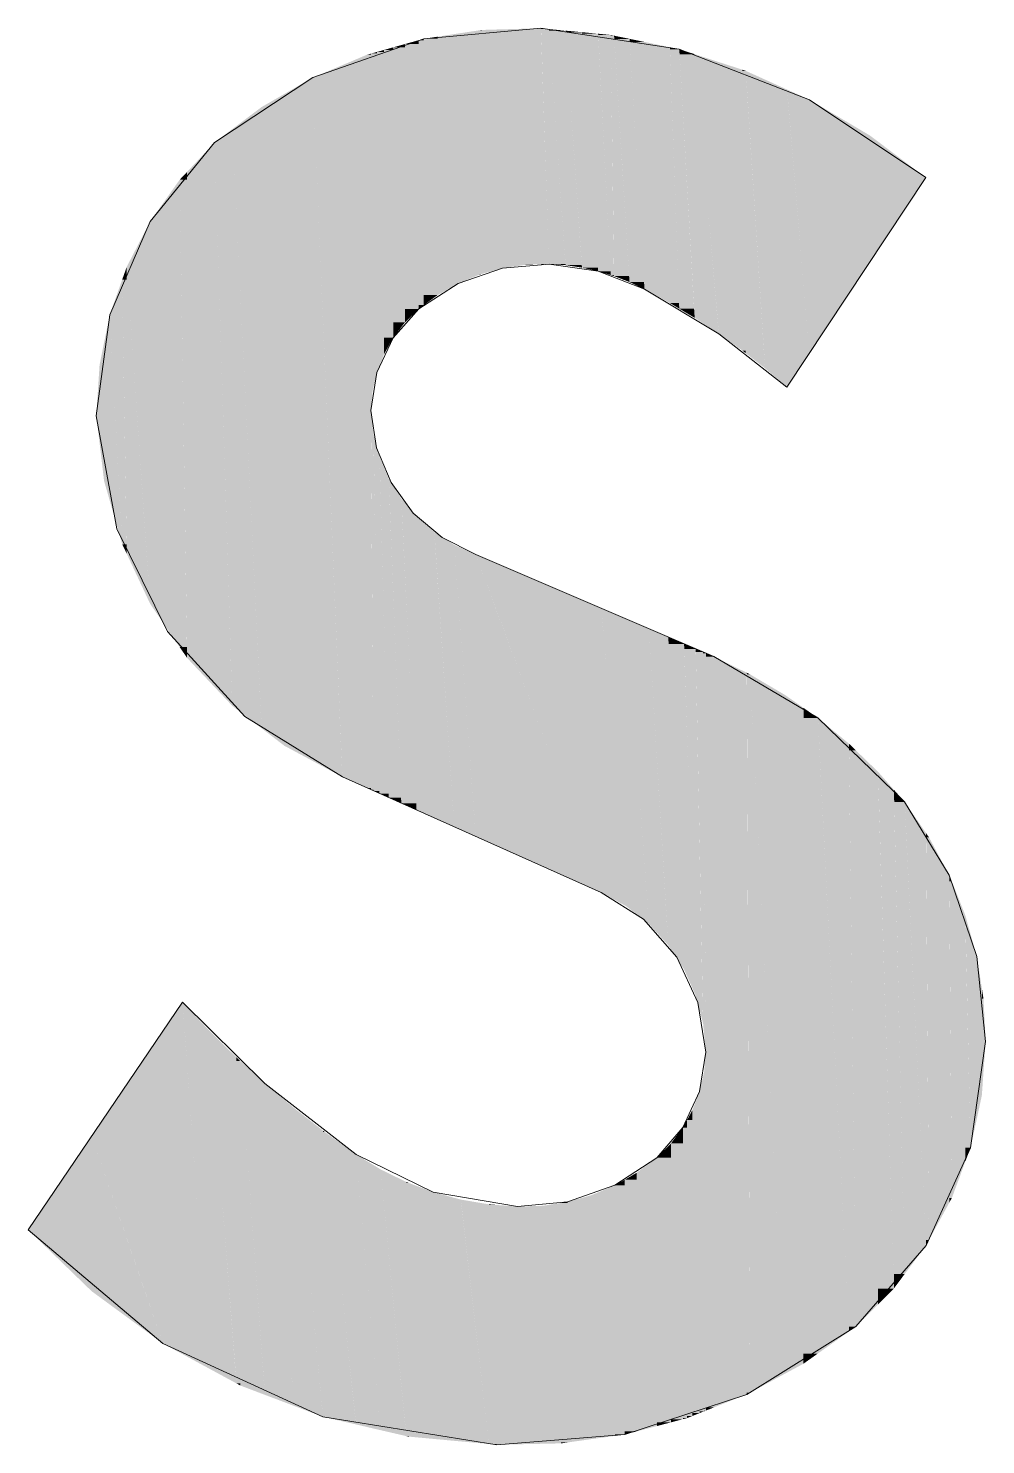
# Model space of a CAD drawing. Extents: x -1 to 1342, y -35 to 723.
# Drawn here: x 1228.75 to 1229.686, y 280.387 to 281.771 of the extents above; entities that cross this region are included whole.
import ezdxf

# ---------------------------------------------------------------- set-up
doc = ezdxf.new("R2010")
doc.units = 0
doc.layers.get('0').update_dxf_attribs({"lineweight": 18})
doc.layers.add('P11_Plankopf_Ausführung_AF_4_800 Plankopf', color=7, linetype='Continuous', lineweight=25)

# ---------------------------------------------------------------- blocks, each defined once
blk = doc.blocks.new('Referenz-A0SKLQSHLL', base_point=(1054.4775, 131.3883))
at = {"layer": 'P11_Plankopf_Ausführung_AF_4_800 Plankopf', "color": 0, "linetype": 'Continuous', "lineweight": 13, "ltscale": 16.9}
for p, q in [((1229.1369, 281.7609), (1229.0283, 281.7229)), ((1229.2514, 281.7711), (1229.1369, 281.7609)), ((1229.3866, 281.7507), (1229.2514, 281.7711)), ((1229.514, 281.7013), (1229.3866, 281.7507)), ((1229.0283, 281.7229), (1228.9324, 281.6595)), ((1229.6275, 281.6253), (1229.514, 281.7013)), ((1228.9324, 281.6595), (1228.8695, 281.5825)), ((1229.4919, 281.4205), (1229.6275, 281.6253)), ((1228.8695, 281.5825), (1228.83, 281.4912)), ((1229.2593, 281.5408), (1229.2137, 281.5367)), ((1229.3073, 281.5338), (1229.2593, 281.5408)), ((1229.2137, 281.5367), (1229.1704, 281.5218)), ((1229.3526, 281.5162), (1229.3073, 281.5338)), ((1229.1704, 281.5218), (1229.1319, 281.497)), ((1229.4253, 281.4727), (1229.3526, 281.5162)), ((1229.1319, 281.497), (1229.107, 281.4688)), ((1228.83, 281.4912), (1228.8168, 281.3926)), ((1229.107, 281.4688), (1229.0911, 281.4348)), ((1229.4919, 281.4205), (1229.4253, 281.4727)), ((1229.0911, 281.4348), (1229.0852, 281.3977)), ((1228.8168, 281.3926), (1228.8368, 281.2822)), ((1229.0852, 281.3977), (1229.0908, 281.3613)), ((1229.0908, 281.3613), (1229.1049, 281.3272)), ((1229.1049, 281.3272), (1229.1266, 281.2974)), ((1229.1266, 281.2974), (1229.1548, 281.2736)), ((1228.8368, 281.2822), (1228.8864, 281.1817)), ((1229.1548, 281.2736), (1229.1877, 281.257)), ((1229.4204, 281.1572), (1229.1877, 281.257)), ((1228.8864, 281.1817), (1228.9619, 281.0987)), ((1229.5221, 281.0973), (1229.4204, 281.1572)), ((1228.9619, 281.0987), (1229.0573, 281.0397)), ((1229.6069, 281.0153), (1229.5221, 281.0973)), ((1229.0573, 281.0397), (1229.3104, 280.9269)), ((1229.6505, 280.9438), (1229.6069, 281.0153)), ((1229.6774, 280.8644), (1229.6505, 280.9438)), ((1229.3517, 280.9006), (1229.3104, 280.9269)), ((1229.3841, 280.8637), (1229.3517, 280.9006)), ((1229.4049, 280.8193), (1229.3841, 280.8637)), ((1229.6861, 280.7811), (1229.6774, 280.8644)), ((1228.9012, 280.8196), (1228.7503, 280.5972)), ((1228.9012, 280.8196), (1228.9816, 280.7403)), ((1229.4126, 280.7709), (1229.4049, 280.8193)), ((1229.6713, 280.6774), (1229.6861, 280.7811)), ((1229.4065, 280.7325), (1229.4126, 280.7709)), ((1228.9816, 280.7403), (1229.0707, 280.6709)), ((1229.3901, 280.6972), (1229.4065, 280.7325)), ((1229.3647, 280.6677), (1229.3901, 280.6972)), ((1229.0707, 280.6709), (1229.146, 280.6341)), ((1229.3237, 280.6407), (1229.3647, 280.6677)), ((1229.6278, 280.582), (1229.6713, 280.6774)), ((1229.2775, 280.6245), (1229.3237, 280.6407)), ((1229.146, 280.6341), (1229.2286, 280.62)), ((1229.2286, 280.62), (1229.2775, 280.6245)), ((1228.7503, 280.5972), (1228.8819, 280.4862)), ((1229.5593, 280.5027), (1229.6278, 280.582)), ((1229.4526, 280.4365), (1229.5593, 280.5027)), ((1228.8819, 280.4862), (1229.0383, 280.4145)), ((1229.3334, 280.3973), (1229.4526, 280.4365)), ((1229.0383, 280.4145), (1229.2082, 280.3873)), ((1229.2082, 280.3873), (1229.3334, 280.3973))]:
    blk.add_line(p, q, dxfattribs=at)
at = {"layer": 'P11_Plankopf_Ausführung_AF_4_800 Plankopf', "color": 0, "linetype": 'Continuous', "lineweight": 0, "ltscale": 0.0169}
for points in [[(1229.1319, 281.7557), (1229.1185, 281.7557), (1229.1319, 281.7595)], [(1229.1369, 281.7595), (1229.1319, 281.7595), (1229.1369, 281.7609)], [(1229.1369, 281.5007), (1229.1319, 281.5007), (1229.1319, 281.7595)], [(1229.1369, 281.5007), (1229.1369, 281.7595), (1229.1319, 281.7595)], [(1229.1504, 281.7609), (1229.1369, 281.7609), (1229.1504, 281.7629)], [(1229.1504, 281.5105), (1229.1369, 281.5105), (1229.1369, 281.7609)], [(1229.1504, 281.5105), (1229.1504, 281.7609), (1229.1369, 281.7609)], [(1229.1704, 281.7629), (1229.1504, 281.7629), (1229.1704, 281.766)], [(1229.1704, 281.5218), (1229.1504, 281.5218), (1229.1504, 281.7629)], [(1229.1704, 281.5218), (1229.1704, 281.7629), (1229.1504, 281.7629)], [(1229.1916, 281.766), (1229.1704, 281.766), (1229.1916, 281.7692)], [(1229.1916, 281.5305), (1229.1704, 281.5305), (1229.1704, 281.766)], [(1229.1916, 281.5305), (1229.1916, 281.766), (1229.1704, 281.766)], [(1229.1939, 281.7692), (1229.1916, 281.7692), (1229.1939, 281.7695)], [(1229.1939, 281.5312), (1229.1916, 281.5312), (1229.1916, 281.7692)], [(1229.1939, 281.5312), (1229.1939, 281.7692), (1229.1916, 281.7692)], [(1229.2137, 281.7695), (1229.1939, 281.7695), (1229.2137, 281.7701)], [(1229.2137, 281.5367), (1229.1939, 281.5367), (1229.1939, 281.7695)], [(1229.2137, 281.5367), (1229.2137, 281.7695), (1229.1939, 281.7695)], [(1229.2363, 281.7701), (1229.2137, 281.7701), (1229.2363, 281.7707)], [(1229.2363, 281.5401), (1229.2137, 281.5401), (1229.2137, 281.7701)], [(1229.2363, 281.5401), (1229.2363, 281.7701), (1229.2137, 281.7701)], [(1229.2514, 281.7707), (1229.2363, 281.7707), (1229.2514, 281.7711)], [(1229.2514, 281.5406), (1229.2363, 281.5406), (1229.2363, 281.7707)], [(1229.2514, 281.5406), (1229.2514, 281.7707), (1229.2363, 281.7707)], [(1229.2593, 281.5408), (1229.2514, 281.5408), (1229.2514, 281.7711)], [(1229.2593, 281.7703), (1229.2515, 281.7703), (1229.2514, 281.7711)], [(1229.2593, 281.5408), (1229.2593, 281.7703), (1229.2515, 281.7703)], [(1229.2754, 281.5408), (1229.2593, 281.5408), (1229.2593, 281.7703)], [(1229.2755, 281.7688), (1229.2594, 281.7688), (1229.2593, 281.7703)], [(1229.2755, 281.5397), (1229.2755, 281.7688), (1229.2594, 281.7688)], [(1229.2913, 281.5397), (1229.2755, 281.5397), (1229.2755, 281.7688)], [(1229.2915, 281.7673), (1229.2756, 281.7673), (1229.2755, 281.7688)], [(1229.2915, 281.5373), (1229.2915, 281.7673), (1229.2756, 281.7673)], [(1229.3071, 281.5373), (1229.2915, 281.5373), (1229.2915, 281.7673)], [(1229.3073, 281.7658), (1229.2916, 281.7658), (1229.2915, 281.7673)], [(1229.3073, 281.5338), (1229.3073, 281.7658), (1229.2916, 281.7658)], [(1229.3194, 281.5338), (1229.3073, 281.5338), (1229.3073, 281.7658)], [(1229.3196, 281.7646), (1229.3074, 281.7646), (1229.3073, 281.7658)], [(1229.3196, 281.53), (1229.3196, 281.7646), (1229.3074, 281.7646)], [(1229.3228, 281.53), (1229.3196, 281.53), (1229.3196, 281.7646)], [(1229.3229, 281.7639), (1229.3196, 281.7639), (1229.3196, 281.7646)], [(1229.3229, 281.529), (1229.3229, 281.7639), (1229.3196, 281.7639)], [(1229.3376, 281.529), (1229.3229, 281.529), (1229.3229, 281.7639)], [(1229.338, 281.7608), (1229.3231, 281.7608), (1229.3229, 281.7639)], [(1229.338, 281.5232), (1229.338, 281.7608), (1229.3231, 281.7608)], [(1229.3522, 281.5232), (1229.338, 281.5232), (1229.338, 281.7608)], [(1229.3526, 281.7578), (1229.3382, 281.7578), (1229.338, 281.7608)], [(1229.0852, 281.7453), (1229.0814, 281.7453), (1229.0852, 281.7463)], [(1229.0868, 281.7463), (1229.0852, 281.7463), (1229.0868, 281.7468)], [(1229.0868, 281.4165), (1229.0852, 281.4165), (1229.0852, 281.7463)], [(1229.0868, 281.4165), (1229.0868, 281.7463), (1229.0852, 281.7463)], [(1229.0911, 281.7468), (1229.0868, 281.7468), (1229.0911, 281.748)], [(1229.0911, 281.4348), (1229.0868, 281.4348), (1229.0868, 281.7468)], [(1229.0911, 281.4348), (1229.0911, 281.7468), (1229.0868, 281.7468)], [(1229.0979, 281.748), (1229.0911, 281.748), (1229.0979, 281.7499)], [(1229.0979, 281.4524), (1229.0911, 281.4524), (1229.0911, 281.748)], [(1229.0979, 281.4524), (1229.0979, 281.748), (1229.0911, 281.748)], [(1229.107, 281.7499), (1229.0979, 281.7499), (1229.107, 281.7525)], [(1229.107, 281.4688), (1229.0979, 281.4688), (1229.0979, 281.7499)], [(1229.107, 281.4688), (1229.107, 281.7499), (1229.0979, 281.7499)], [(1229.1185, 281.7525), (1229.107, 281.7525), (1229.1185, 281.7557)], [(1229.1185, 281.4838), (1229.107, 281.4838), (1229.107, 281.7525)], [(1229.1185, 281.4838), (1229.1185, 281.7525), (1229.107, 281.7525)], [(1229.1319, 281.497), (1229.1185, 281.497), (1229.1185, 281.7557)], [(1229.1319, 281.497), (1229.1319, 281.7557), (1229.1185, 281.7557)], [(1229.3526, 281.5162), (1229.3526, 281.7578), (1229.3382, 281.7578)], [(1229.3761, 281.5162), (1229.3526, 281.5162), (1229.3526, 281.7578)], [(1229.3774, 281.7526), (1229.3531, 281.7526), (1229.3526, 281.7578)], [(1229.3774, 281.5027), (1229.3774, 281.7526), (1229.3531, 281.7526)], [(1229.3864, 281.5027), (1229.3774, 281.5027), (1229.3774, 281.7526)], [(1229.3866, 281.7507), (1229.3775, 281.7507), (1229.3774, 281.7526)], [(1229.3866, 281.4972), (1229.3866, 281.7507), (1229.3775, 281.7507)], [(1229.4011, 281.4972), (1229.3866, 281.4972), (1229.3866, 281.7507)], [(1229.4017, 281.7458), (1229.3869, 281.7458), (1229.3866, 281.7507)], [(1229.4017, 281.4882), (1229.4017, 281.7458), (1229.3869, 281.7458)], [(1229.4239, 281.4882), (1229.4017, 281.4882), (1229.4017, 281.7458)], [(1229.4253, 281.7381), (1229.4023, 281.7381), (1229.4017, 281.7458)], [(1229.0573, 281.7229), (1229.0283, 281.7229), (1229.0573, 281.7351)], [(1229.0814, 281.7351), (1229.0573, 281.7351), (1229.0814, 281.7453)], [(1229.0811, 281.0397), (1229.0573, 281.0397), (1229.0573, 281.7351)], [(1229.0814, 281.0289), (1229.0814, 281.7351), (1229.0573, 281.7351)], [(1229.0852, 281.0289), (1229.0814, 281.0289), (1229.0814, 281.7453)], [(1229.0852, 281.0272), (1229.0852, 281.7453), (1229.0814, 281.7453)], [(1229.4253, 281.4727), (1229.4253, 281.7381), (1229.4023, 281.7381)], [(1229.4469, 281.4727), (1229.4253, 281.4727), (1229.4253, 281.7381)], [(1229.4482, 281.7307), (1229.4259, 281.7307), (1229.4253, 281.7381)], [(1229.0283, 281.707), (1229.0007, 281.707), (1229.0283, 281.7229)], [(1229.0566, 281.0553), (1229.0283, 281.0553), (1229.0283, 281.7229)], [(1229.0573, 281.0397), (1229.0573, 281.7229), (1229.0283, 281.7229)], [(1229.4482, 281.4563), (1229.4482, 281.7307), (1229.4259, 281.7307)], [(1229.4516, 281.4563), (1229.4482, 281.4563), (1229.4482, 281.7307)], [(1229.4516, 281.7295), (1229.4482, 281.7295), (1229.4482, 281.7307)], [(1229.4516, 281.4536), (1229.4516, 281.7295), (1229.4482, 281.7295)], [(1229.4695, 281.4536), (1229.4516, 281.4536), (1229.4516, 281.7295)], [(1229.4705, 281.721), (1229.4522, 281.721), (1229.4516, 281.7295)], [(1229.4705, 281.4389), (1229.4705, 281.721), (1229.4522, 281.721)], [(1229.4906, 281.4389), (1229.4705, 281.4389), (1229.4705, 281.721)], [(1229.4919, 281.7113), (1229.4711, 281.7113), (1229.4705, 281.721)], [(1229.0007, 281.6942), (1228.9784, 281.6942), (1229.0007, 281.707)], [(1229.0277, 281.0701), (1229.0007, 281.0701), (1229.0007, 281.707)], [(1229.0283, 281.0553), (1229.0283, 281.707), (1229.0007, 281.707)], [(1229.4919, 281.4205), (1229.4919, 281.7113), (1229.4711, 281.7113)], [(1229.514, 281.4538), (1229.4919, 281.4538), (1229.4919, 281.7113)], [(1229.514, 281.7013), (1229.4928, 281.7013), (1229.4919, 281.7113)], [(1228.9784, 281.6726), (1228.9497, 281.6726), (1228.9784, 281.6942)], [(1229.0001, 281.0872), (1228.9784, 281.0872), (1228.9784, 281.6942)], [(1229.0007, 281.0701), (1229.0007, 281.6942), (1228.9784, 281.6942)], [(1229.514, 281.4538), (1229.514, 281.7013), (1229.4928, 281.7013)], [(1229.5729, 281.5427), (1229.514, 281.5427), (1229.514, 281.7013)], [(1229.5729, 281.6664), (1229.5269, 281.6664), (1229.514, 281.7013)], [(1228.9497, 281.6595), (1228.9324, 281.6595), (1228.9497, 281.6726)], [(1228.9773, 281.1092), (1228.9497, 281.1092), (1228.9497, 281.6726)], [(1228.9784, 281.0872), (1228.9784, 281.6726), (1228.9497, 281.6726)], [(1229.5729, 281.5427), (1229.5729, 281.6664), (1229.5269, 281.6664)], [(1229.6275, 281.6253), (1229.5729, 281.6253), (1229.5729, 281.6664)], [(1228.9324, 281.6309), (1228.9056, 281.6309), (1228.9324, 281.6595)], [(1228.9491, 281.1275), (1228.9324, 281.1275), (1228.9324, 281.6595)], [(1228.9497, 281.1092), (1228.9497, 281.6595), (1228.9324, 281.6595)], [(1228.8983, 281.5825), (1228.8695, 281.5825), (1228.8983, 281.6232)], [(1228.9056, 281.6232), (1228.8983, 281.6232), (1228.9056, 281.6309)], [(1228.9054, 281.1665), (1228.8983, 281.1665), (1228.8983, 281.6232)], [(1228.9056, 281.1559), (1228.9056, 281.6232), (1228.8983, 281.6232)], [(1228.9309, 281.1559), (1228.9056, 281.1559), (1228.9056, 281.6309)], [(1228.9324, 281.1275), (1228.9324, 281.6309), (1228.9056, 281.6309)], [(1229.5729, 281.5427), (1229.6275, 281.6253), (1229.5729, 281.6253)], [(1228.8694, 281.5382), (1228.8466, 281.5382), (1228.8694, 281.5823)], [(1228.8695, 281.5823), (1228.8694, 281.5823), (1228.8695, 281.5825)], [(1228.8695, 281.2089), (1228.8694, 281.2089), (1228.8694, 281.5823)], [(1228.8695, 281.2088), (1228.8695, 281.5823), (1228.8694, 281.5823)], [(1228.8954, 281.2088), (1228.8695, 281.2088), (1228.8695, 281.5825)], [(1228.8983, 281.1665), (1228.8983, 281.5825), (1228.8695, 281.5825)], [(1228.8466, 281.5256), (1228.8421, 281.5256), (1228.8466, 281.5382)], [(1228.866, 281.2576), (1228.8466, 281.2576), (1228.8466, 281.5382)], [(1228.8694, 281.2089), (1228.8694, 281.5382), (1228.8466, 281.5382)], [(1229.2137, 281.5367), (1229.2363, 281.5401), (1229.2137, 281.5401)], [(1229.2363, 281.5401), (1229.2514, 281.5406), (1229.2363, 281.5406)], [(1229.2514, 281.5406), (1229.2593, 281.5408), (1229.2514, 281.5408)], [(1229.2755, 281.5397), (1229.2754, 281.5408), (1229.2593, 281.5408)], [(1229.2915, 281.5373), (1229.2913, 281.5397), (1229.2755, 281.5397)], [(1229.514, 281.4538), (1229.5729, 281.5427), (1229.514, 281.5427)], [(1228.8421, 281.4912), (1228.83, 281.4912), (1228.8421, 281.5256)], [(1228.8464, 281.2671), (1228.8421, 281.2671), (1228.8421, 281.5256)], [(1228.8466, 281.2576), (1228.8466, 281.5256), (1228.8421, 281.5256)], [(1229.1704, 281.5218), (1229.1916, 281.5305), (1229.1704, 281.5305)], [(1229.1916, 281.5305), (1229.1939, 281.5312), (1229.1916, 281.5312)], [(1229.1939, 281.5312), (1229.2137, 281.5367), (1229.1939, 281.5367)], [(1229.3073, 281.5338), (1229.3071, 281.5373), (1229.2915, 281.5373)], [(1229.3196, 281.53), (1229.3194, 281.5338), (1229.3073, 281.5338)], [(1229.3229, 281.529), (1229.3228, 281.53), (1229.3196, 281.53)], [(1229.338, 281.5232), (1229.3376, 281.529), (1229.3229, 281.529)], [(1229.1369, 281.5007), (1229.1504, 281.5105), (1229.1369, 281.5105)], [(1229.1504, 281.5105), (1229.1704, 281.5218), (1229.1504, 281.5218)], [(1229.3526, 281.5162), (1229.3522, 281.5232), (1229.338, 281.5232)], [(1229.3774, 281.5027), (1229.3761, 281.5162), (1229.3526, 281.5162)], [(1229.1185, 281.4838), (1229.1319, 281.497), (1229.1185, 281.497)], [(1229.1319, 281.497), (1229.1369, 281.5007), (1229.1319, 281.5007)], [(1229.3866, 281.4972), (1229.3864, 281.5027), (1229.3774, 281.5027)], [(1229.4017, 281.4882), (1229.4011, 281.4972), (1229.3866, 281.4972)], [(1228.83, 281.4642), (1228.8244, 281.4642), (1228.83, 281.4912)], [(1228.8398, 281.3095), (1228.83, 281.3095), (1228.83, 281.4912)], [(1228.8421, 281.2671), (1228.8421, 281.4912), (1228.83, 281.4912)], [(1229.107, 281.4688), (1229.1185, 281.4838), (1229.107, 281.4838)], [(1229.4253, 281.4727), (1229.4239, 281.4882), (1229.4017, 281.4882)], [(1229.0979, 281.4524), (1229.107, 281.4688), (1229.0979, 281.4688)], [(1229.4482, 281.4563), (1229.4469, 281.4727), (1229.4253, 281.4727)], [(1228.8244, 281.4424), (1228.82, 281.4424), (1228.8244, 281.4642)], [(1228.8293, 281.3288), (1228.8244, 281.3288), (1228.8244, 281.4642)], [(1228.83, 281.3095), (1228.83, 281.4642), (1228.8244, 281.4642)], [(1229.4516, 281.4536), (1229.4516, 281.4563), (1229.4482, 281.4563)], [(1228.82, 281.3926), (1228.8168, 281.3926), (1228.82, 281.4424)], [(1228.823, 281.366), (1228.82, 281.366), (1228.82, 281.4424)], [(1228.8244, 281.3288), (1228.8244, 281.4424), (1228.82, 281.4424)], [(1229.0911, 281.4348), (1229.0979, 281.4524), (1229.0911, 281.4524)], [(1229.4705, 281.4389), (1229.4695, 281.4536), (1229.4516, 281.4536)], [(1229.4919, 281.4205), (1229.514, 281.4538), (1229.4919, 281.4538)], [(1229.0868, 281.4165), (1229.0911, 281.4348), (1229.0868, 281.4348)], [(1229.4919, 281.4205), (1229.4906, 281.4389), (1229.4705, 281.4389)], [(1229.0852, 281.3977), (1229.0868, 281.4165), (1229.0852, 281.4165)], [(1228.82, 281.366), (1228.82, 281.3926), (1228.8168, 281.3926)], [(1229.0877, 281.0272), (1229.0852, 281.0272), (1229.0852, 281.3977)], [(1229.0877, 281.3748), (1229.0854, 281.3748), (1229.0852, 281.3977)], [(1229.0877, 281.0261), (1229.0877, 281.3748), (1229.0854, 281.3748)], [(1229.0936, 281.0261), (1229.0877, 281.0261), (1229.0877, 281.3748)], [(1229.0936, 281.3525), (1229.0881, 281.3525), (1229.0877, 281.3748)], [(1228.8244, 281.3288), (1228.823, 281.366), (1228.82, 281.366)], [(1229.0936, 281.0235), (1229.0936, 281.3525), (1229.0881, 281.3525)], [(1229.1026, 281.0235), (1229.0936, 281.0235), (1229.0936, 281.3525)], [(1229.1027, 281.3313), (1229.0942, 281.3313), (1229.0936, 281.3525)], [(1229.1027, 281.0194), (1229.1027, 281.3313), (1229.0942, 281.3313)], [(1229.1147, 281.0194), (1229.1027, 281.0194), (1229.1027, 281.3313)], [(1229.1149, 281.3116), (1229.1035, 281.3116), (1229.1027, 281.3313)], [(1228.83, 281.3095), (1228.8293, 281.3288), (1228.8244, 281.3288)], [(1228.8421, 281.2671), (1228.8398, 281.3095), (1228.83, 281.3095)], [(1229.1149, 281.014), (1229.1149, 281.3116), (1229.1035, 281.3116)], [(1229.1295, 281.014), (1229.1149, 281.014), (1229.1149, 281.3116)], [(1229.1298, 281.2941), (1229.1158, 281.2941), (1229.1149, 281.3116)], [(1229.1298, 281.0074), (1229.1298, 281.2941), (1229.1158, 281.2941)], [(1229.1468, 281.0074), (1229.1298, 281.0074), (1229.1298, 281.2941)], [(1229.1472, 281.2789), (1229.1307, 281.2789), (1229.1298, 281.2941)], [(1229.1472, 280.9996), (1229.1472, 281.2789), (1229.1307, 281.2789)], [(1229.1661, 280.9996), (1229.1472, 280.9996), (1229.1472, 281.2789)], [(1229.1667, 281.2664), (1229.1481, 281.2664), (1229.1472, 281.2789)], [(1228.8466, 281.2576), (1228.8464, 281.2671), (1228.8421, 281.2671)], [(1229.1667, 280.9909), (1229.1667, 281.2664), (1229.1481, 281.2664)], [(1229.187, 280.9909), (1229.1667, 280.9909), (1229.1667, 281.2664)], [(1229.1877, 281.257), (1229.1674, 281.257), (1229.1667, 281.2664)], [(1228.8694, 281.2089), (1228.866, 281.2576), (1228.8466, 281.2576)], [(1229.1877, 280.9816), (1229.1877, 281.257), (1229.1674, 281.257)], [(1229.2901, 280.9816), (1229.1877, 280.9816), (1229.1877, 281.257)], [(1229.3104, 281.2044), (1229.2073, 281.2044), (1229.1877, 281.257)], [(1228.8695, 281.2088), (1228.8695, 281.2089), (1228.8694, 281.2089)], [(1228.8983, 281.1665), (1228.8954, 281.2088), (1228.8695, 281.2088)], [(1229.3104, 280.9269), (1229.3104, 281.2044), (1229.2073, 281.2044)], [(1229.3338, 280.9269), (1229.3104, 280.9269), (1229.3104, 281.2044)], [(1229.3349, 281.1939), (1229.3113, 281.1939), (1229.3104, 281.2044)], [(1229.3349, 280.9133), (1229.3349, 281.1939), (1229.3113, 281.1939)], [(1229.3557, 280.9133), (1229.3349, 280.9133), (1229.3349, 281.1939)], [(1229.357, 281.1844), (1229.3356, 281.1844), (1229.3349, 281.1939)], [(1229.357, 280.8959), (1229.357, 281.1844), (1229.3356, 281.1844)], [(1229.3746, 280.8959), (1229.357, 280.8959), (1229.357, 281.1844)], [(1229.3759, 281.1763), (1229.3575, 281.1763), (1229.357, 281.1844)], [(1228.9056, 281.1559), (1228.9054, 281.1665), (1228.8983, 281.1665)], [(1229.3759, 280.8752), (1229.3759, 281.1763), (1229.3575, 281.1763)], [(1229.3902, 280.8752), (1229.3759, 280.8752), (1229.3759, 281.1763)], [(1229.3913, 281.1697), (1229.3762, 281.1697), (1229.3759, 281.1763)], [(1229.3913, 280.8517), (1229.3913, 281.1697), (1229.3762, 281.1697)], [(1229.4019, 280.8517), (1229.3913, 280.8517), (1229.3913, 281.1697)], [(1229.4027, 281.1648), (1229.3915, 281.1648), (1229.3913, 281.1697)], [(1229.4027, 280.826), (1229.4027, 281.1648), (1229.3915, 281.1648)], [(1229.4093, 280.826), (1229.4027, 280.826), (1229.4027, 281.1648)], [(1229.4099, 281.1617), (1229.4028, 281.1617), (1229.4027, 281.1648)], [(1228.9324, 281.1275), (1228.9309, 281.1559), (1228.9056, 281.1559)], [(1229.4099, 280.7989), (1229.4099, 281.1617), (1229.4028, 281.1617)], [(1229.4124, 280.7989), (1229.4099, 280.7989), (1229.4099, 281.1617)], [(1229.4126, 281.1606), (1229.4099, 281.1606), (1229.4099, 281.1617)], [(1229.4126, 280.7709), (1229.4126, 281.1606), (1229.4099, 281.1606)], [(1229.4204, 280.4237), (1229.4126, 280.4237), (1229.4126, 281.1606)], [(1229.4204, 281.1572), (1229.4126, 281.1572), (1229.4126, 281.1606)], [(1229.4204, 280.4237), (1229.4204, 281.1572), (1229.4126, 281.1572)], [(1229.4526, 280.4365), (1229.4204, 280.4365), (1229.4204, 281.1572)], [(1229.4526, 281.1415), (1229.4211, 281.1415), (1229.4204, 281.1572)], [(1229.4526, 280.4365), (1229.4526, 281.1415), (1229.4211, 281.1415)], [(1229.4558, 280.4382), (1229.4526, 280.4382), (1229.4526, 281.1415)], [(1229.4558, 281.1399), (1229.4527, 281.1399), (1229.4526, 281.1415)], [(1229.4558, 280.4382), (1229.4558, 281.1399), (1229.4527, 281.1399)], [(1229.4898, 280.4566), (1229.4558, 280.4566), (1229.4558, 281.1399)], [(1229.4898, 281.1199), (1229.4568, 281.1199), (1229.4558, 281.1399)], [(1228.9497, 281.1092), (1228.9491, 281.1275), (1228.9324, 281.1275)], [(1228.9784, 281.0872), (1228.9773, 281.1092), (1228.9497, 281.1092)], [(1229.4898, 280.4566), (1229.4898, 281.1199), (1229.4568, 281.1199)], [(1229.508, 280.4664), (1229.4898, 280.4664), (1229.4898, 281.1199)], [(1229.508, 281.1072), (1229.4901, 281.1072), (1229.4898, 281.1199)], [(1229.508, 280.4664), (1229.508, 281.1072), (1229.4901, 281.1072)], [(1229.5221, 280.4764), (1229.508, 280.4764), (1229.508, 281.1072)], [(1229.5221, 281.0973), (1229.5082, 281.0973), (1229.508, 281.1072)], [(1229.5221, 280.4764), (1229.5221, 281.0973), (1229.5082, 281.0973)], [(1229.5525, 280.4979), (1229.5221, 280.4979), (1229.5221, 281.0973)], [(1229.5525, 281.0722), (1229.5234, 281.0722), (1229.5221, 281.0973)], [(1229.0007, 281.0701), (1229.0001, 281.0872), (1228.9784, 281.0872)], [(1229.0283, 281.0553), (1229.0277, 281.0701), (1229.0007, 281.0701)], [(1229.5525, 280.4979), (1229.5525, 281.0722), (1229.5234, 281.0722)], [(1229.5593, 280.5027), (1229.5525, 280.5027), (1229.5525, 281.0722)], [(1229.5593, 281.0656), (1229.5526, 281.0656), (1229.5525, 281.0722)], [(1229.0573, 281.0397), (1229.0566, 281.0553), (1229.0283, 281.0553)], [(1229.5593, 280.5027), (1229.5593, 281.0656), (1229.5526, 281.0656)], [(1229.5808, 280.5243), (1229.5593, 280.5243), (1229.5593, 281.0656)], [(1229.5808, 281.0448), (1229.5601, 281.0448), (1229.5593, 281.0656)], [(1229.5808, 280.5243), (1229.5808, 281.0448), (1229.5601, 281.0448)], [(1229.5964, 280.5399), (1229.5808, 280.5399), (1229.5808, 281.0448)], [(1229.5964, 281.0272), (1229.5814, 281.0272), (1229.5808, 281.0448)], [(1229.0814, 281.0289), (1229.0811, 281.0397), (1229.0573, 281.0397)], [(1229.0852, 281.0272), (1229.0852, 281.0289), (1229.0814, 281.0289)], [(1229.0877, 281.0261), (1229.0877, 281.0272), (1229.0852, 281.0272)], [(1229.0936, 281.0235), (1229.0936, 281.0261), (1229.0877, 281.0261)], [(1229.5964, 280.5399), (1229.5964, 281.0272), (1229.5814, 281.0272)], [(1229.6069, 280.554), (1229.5964, 280.554), (1229.5964, 281.0272)], [(1229.6069, 281.0153), (1229.5967, 281.0153), (1229.5964, 281.0272)], [(1229.1027, 281.0194), (1229.1026, 281.0235), (1229.0936, 281.0235)], [(1229.1149, 281.014), (1229.1147, 281.0194), (1229.1027, 281.0194)], [(1229.1298, 281.0074), (1229.1295, 281.014), (1229.1149, 281.014)], [(1229.6069, 280.554), (1229.6069, 281.0153), (1229.5967, 281.0153)], [(1229.6278, 280.582), (1229.6069, 280.582), (1229.6069, 281.0153)], [(1229.6278, 280.9849), (1229.6084, 280.9849), (1229.6069, 281.0153)], [(1229.1472, 280.9996), (1229.1468, 281.0074), (1229.1298, 281.0074)], [(1229.1667, 280.9909), (1229.1661, 280.9996), (1229.1472, 280.9996)], [(1229.1877, 280.9816), (1229.187, 280.9909), (1229.1667, 280.9909)], [(1229.6278, 280.582), (1229.6278, 280.9849), (1229.6084, 280.9849)], [(1229.6307, 280.5873), (1229.6278, 280.5873), (1229.6278, 280.9849)], [(1229.6307, 280.9807), (1229.6279, 280.9807), (1229.6278, 280.9849)], [(1229.3104, 280.9269), (1229.2901, 280.9816), (1229.1877, 280.9816)], [(1229.6307, 280.5873), (1229.6307, 280.9807), (1229.6279, 280.9807)], [(1229.6505, 280.6237), (1229.6307, 280.6237), (1229.6307, 280.9807)], [(1229.6505, 280.9438), (1229.6327, 280.9438), (1229.6307, 280.9807)], [(1229.6505, 280.6237), (1229.6505, 280.9438), (1229.6327, 280.9438)], [(1229.653, 280.6282), (1229.6505, 280.6282), (1229.6505, 280.9438)], [(1229.653, 280.9377), (1229.6506, 280.9377), (1229.6505, 280.9438)], [(1229.653, 280.6282), (1229.653, 280.9377), (1229.6506, 280.9377)], [(1229.6661, 280.6636), (1229.653, 280.6636), (1229.653, 280.9377)], [(1229.6661, 280.9048), (1229.6545, 280.9048), (1229.653, 280.9377)], [(1229.3349, 280.9133), (1229.3338, 280.9269), (1229.3104, 280.9269)], [(1229.357, 280.8959), (1229.3557, 280.9133), (1229.3349, 280.9133)], [(1229.6661, 280.6636), (1229.6661, 280.9048), (1229.6545, 280.9048)], [(1229.6713, 280.6774), (1229.6661, 280.6774), (1229.6661, 280.9048)], [(1229.6713, 280.8863), (1229.6666, 280.8863), (1229.6661, 280.9048)], [(1229.3759, 280.8752), (1229.3746, 280.8959), (1229.357, 280.8959)], [(1229.3913, 280.8517), (1229.3902, 280.8752), (1229.3759, 280.8752)], [(1229.6713, 280.6774), (1229.6713, 280.8863), (1229.6666, 280.8863)], [(1229.6774, 280.7054), (1229.6713, 280.7054), (1229.6713, 280.8863)], [(1229.6774, 280.8644), (1229.672, 280.8644), (1229.6713, 280.8863)], [(1229.6774, 280.7054), (1229.6774, 280.8644), (1229.672, 280.8644)], [(1229.6824, 280.7287), (1229.6774, 280.7287), (1229.6774, 280.8644)], [(1229.6824, 280.8332), (1229.6785, 280.8332), (1229.6774, 280.8644)], [(1229.4027, 280.826), (1229.4019, 280.8517), (1229.3913, 280.8517)], [(1229.6824, 280.7287), (1229.6824, 280.8332), (1229.6785, 280.8332)], [(1229.684, 280.7519), (1229.6824, 280.7519), (1229.6824, 280.8332)], [(1229.684, 280.823), (1229.6826, 280.823), (1229.6824, 280.8332)], [(1228.9012, 280.791), (1228.8819, 280.791), (1228.9012, 280.8196)], [(1228.926, 280.4757), (1228.9012, 280.4757), (1228.9012, 280.8196)], [(1228.927, 280.7921), (1228.9032, 280.7921), (1228.9012, 280.8196)], [(1229.4099, 280.7989), (1229.4093, 280.826), (1229.4027, 280.826)], [(1229.684, 280.7519), (1229.684, 280.823), (1229.6826, 280.823)], [(1229.6861, 280.7811), (1229.684, 280.7811), (1229.684, 280.823)], [(1228.8819, 280.6886), (1228.8123, 280.6886), (1228.8819, 280.791)], [(1228.9006, 280.4862), (1228.8819, 280.4862), (1228.8819, 280.791)], [(1228.9012, 280.4757), (1228.9012, 280.791), (1228.8819, 280.791)], [(1228.927, 280.4617), (1228.927, 280.7921), (1228.9032, 280.7921)], [(1228.9526, 280.4617), (1228.927, 280.4617), (1228.927, 280.7921)], [(1228.9538, 280.7657), (1228.929, 280.7657), (1228.927, 280.7921)], [(1229.4126, 280.7709), (1229.4124, 280.7989), (1229.4099, 280.7989)], [(1229.684, 280.7519), (1229.6861, 280.7811), (1229.684, 280.7811)], [(1228.9538, 280.4472), (1228.9538, 280.7657), (1228.929, 280.7657)], [(1228.9576, 280.4472), (1228.9538, 280.4472), (1228.9538, 280.7657)], [(1228.9576, 280.7621), (1228.9538, 280.7621), (1228.9538, 280.7657)], [(1229.4126, 280.7515), (1229.4109, 280.7515), (1229.4126, 280.7709)], [(1228.9576, 280.4451), (1228.9576, 280.7621), (1228.9538, 280.7621)], [(1228.9809, 280.4451), (1228.9576, 280.4451), (1228.9576, 280.7621)], [(1228.9816, 280.7403), (1228.9592, 280.7403), (1228.9576, 280.7621)], [(1229.4109, 280.7325), (1229.4065, 280.7325), (1229.4109, 280.7515)], [(1229.4126, 280.4206), (1229.4109, 280.4206), (1229.4109, 280.7515)], [(1229.4126, 280.4206), (1229.4126, 280.7515), (1229.4109, 280.7515)], [(1229.6824, 280.7287), (1229.684, 280.7519), (1229.6824, 280.7519)], [(1228.9816, 280.436), (1228.9816, 280.7403), (1228.9592, 280.7403)], [(1229.0094, 280.436), (1228.9816, 280.436), (1228.9816, 280.7403)], [(1229.0104, 280.716), (1228.9838, 280.716), (1228.9816, 280.7403)], [(1229.4065, 280.7143), (1229.3995, 280.7143), (1229.4065, 280.7325)], [(1229.4109, 280.4199), (1229.4065, 280.4199), (1229.4065, 280.7325)], [(1229.4109, 280.4199), (1229.4109, 280.7325), (1229.4065, 280.7325)], [(1229.6774, 280.7054), (1229.6824, 280.7287), (1229.6774, 280.7287)], [(1229.0104, 280.4251), (1229.0104, 280.716), (1228.9838, 280.716)], [(1229.0373, 280.4251), (1229.0104, 280.4251), (1229.0104, 280.716)], [(1229.0383, 280.6942), (1229.0124, 280.6942), (1229.0104, 280.716)], [(1229.3995, 280.7046), (1229.3942, 280.7046), (1229.3995, 280.7143)], [(1229.4065, 280.4182), (1229.3995, 280.4182), (1229.3995, 280.7143)], [(1229.4065, 280.4182), (1229.4065, 280.7143), (1229.3995, 280.7143)], [(1229.0383, 280.4145), (1229.0383, 280.6942), (1229.0124, 280.6942)], [(1229.0401, 280.4145), (1229.0383, 280.4145), (1229.0383, 280.6942)], [(1229.0401, 280.6928), (1229.0383, 280.6928), (1229.0383, 280.6942)], [(1229.3901, 280.6816), (1229.3784, 280.6816), (1229.3901, 280.6972)], [(1229.3942, 280.6972), (1229.3901, 280.6972), (1229.3942, 280.7046)], [(1229.3942, 280.4133), (1229.3901, 280.4133), (1229.3901, 280.6972)], [(1229.3942, 280.4133), (1229.3942, 280.6972), (1229.3901, 280.6972)], [(1229.3995, 280.4154), (1229.3942, 280.4154), (1229.3942, 280.7046)], [(1229.3995, 280.4154), (1229.3995, 280.7046), (1229.3942, 280.7046)], [(1229.6713, 280.6774), (1229.6774, 280.7054), (1229.6713, 280.7054)], [(1228.8123, 280.5972), (1228.7503, 280.5972), (1228.8123, 280.6886)], [(1228.8643, 280.5372), (1228.8123, 280.5372), (1228.8123, 280.6886)], [(1228.8819, 280.4862), (1228.8819, 280.6886), (1228.8123, 280.6886)], [(1229.0401, 280.4141), (1229.0401, 280.6928), (1229.0383, 280.6928)], [(1229.0699, 280.4141), (1229.0401, 280.4141), (1229.0401, 280.6928)], [(1229.0707, 280.6709), (1229.0424, 280.6709), (1229.0401, 280.6928)], [(1229.3784, 280.6677), (1229.3647, 280.6677), (1229.3784, 280.6816)], [(1229.3901, 280.4122), (1229.3784, 280.4122), (1229.3784, 280.6816)], [(1229.3901, 280.4122), (1229.3901, 280.6816), (1229.3784, 280.6816)], [(1229.0707, 280.4071), (1229.0707, 280.6709), (1229.0424, 280.6709)], [(1229.0941, 280.4071), (1229.0707, 280.4071), (1229.0707, 280.6709)], [(1229.0946, 280.6563), (1229.072, 280.6563), (1229.0707, 280.6709)], [(1229.3647, 280.653), (1229.345, 280.653), (1229.3647, 280.6677)], [(1229.3784, 280.4091), (1229.3647, 280.4091), (1229.3647, 280.6677)], [(1229.3784, 280.4091), (1229.3784, 280.6677), (1229.3647, 280.6677)], [(1229.6661, 280.6636), (1229.6713, 280.6774), (1229.6661, 280.6774)], [(1229.0946, 280.4015), (1229.0946, 280.6563), (1229.072, 280.6563)], [(1229.1192, 280.4015), (1229.0946, 280.4015), (1229.0946, 280.6563)], [(1229.1198, 280.644), (1229.0958, 280.644), (1229.0946, 280.6563)], [(1229.345, 280.6462), (1229.3334, 280.6462), (1229.345, 280.653)], [(1229.3647, 280.4055), (1229.345, 280.4055), (1229.345, 280.653)], [(1229.3647, 280.4055), (1229.3647, 280.653), (1229.345, 280.653)], [(1229.653, 280.6282), (1229.6661, 280.6636), (1229.653, 280.6636)], [(1229.1198, 280.3957), (1229.1198, 280.644), (1229.0958, 280.644)], [(1229.1223, 280.3957), (1229.1198, 280.3957), (1229.1198, 280.644)], [(1229.1223, 280.643), (1229.1198, 280.643), (1229.1198, 280.644)], [(1229.1223, 280.3952), (1229.1223, 280.643), (1229.1198, 280.643)], [(1229.1458, 280.3952), (1229.1223, 280.3952), (1229.1223, 280.643)], [(1229.146, 280.6341), (1229.1231, 280.6341), (1229.1223, 280.643)], [(1229.3237, 280.6312), (1229.3011, 280.6312), (1229.3237, 280.6407)], [(1229.3334, 280.6407), (1229.3237, 280.6407), (1229.3334, 280.6462)], [(1229.3334, 280.3973), (1229.3237, 280.3973), (1229.3237, 280.6407)], [(1229.3334, 280.3973), (1229.3334, 280.6407), (1229.3237, 280.6407)], [(1229.345, 280.4003), (1229.3334, 280.4003), (1229.3334, 280.6462)], [(1229.345, 280.4003), (1229.345, 280.6462), (1229.3334, 280.6462)], [(1229.146, 280.393), (1229.146, 280.6341), (1229.1231, 280.6341)], [(1229.1728, 280.393), (1229.146, 280.393), (1229.146, 280.6341)], [(1229.173, 280.6268), (1229.1468, 280.6268), (1229.146, 280.6341)], [(1229.173, 280.3905), (1229.173, 280.6268), (1229.1468, 280.6268)], [(1229.2004, 280.3905), (1229.173, 280.3905), (1229.173, 280.6268)], [(1229.2007, 280.6221), (1229.1736, 280.6221), (1229.173, 280.6268)], [(1229.3011, 280.6245), (1229.2775, 280.6245), (1229.3011, 280.6312)], [(1229.3237, 280.3959), (1229.3011, 280.3959), (1229.3011, 280.6312)], [(1229.3237, 280.3959), (1229.3237, 280.6312), (1229.3011, 280.6312)], [(1229.6505, 280.6237), (1229.653, 280.6282), (1229.6505, 280.6282)], [(1229.2007, 280.388), (1229.2007, 280.6221), (1229.1736, 280.6221)], [(1229.2082, 280.388), (1229.2007, 280.388), (1229.2007, 280.6221)], [(1229.2082, 280.6215), (1229.2007, 280.6215), (1229.2007, 280.6221)], [(1229.2082, 280.3873), (1229.2082, 280.6215), (1229.2007, 280.6215)], [(1229.2286, 280.3877), (1229.2082, 280.3877), (1229.2082, 280.6215)], [(1229.2286, 280.62), (1229.2083, 280.62), (1229.2082, 280.6215)], [(1229.2286, 280.3877), (1229.2286, 280.62), (1229.2083, 280.62)], [(1229.2532, 280.62), (1229.2286, 280.62), (1229.2532, 280.6207)], [(1229.2532, 280.3882), (1229.2286, 280.3882), (1229.2286, 280.62)], [(1229.2532, 280.3882), (1229.2532, 280.62), (1229.2286, 280.62)], [(1229.2711, 280.6207), (1229.2532, 280.6207), (1229.2711, 280.6235)], [(1229.2711, 280.3886), (1229.2532, 280.3886), (1229.2532, 280.6207)], [(1229.2711, 280.3886), (1229.2711, 280.6207), (1229.2532, 280.6207)], [(1229.2775, 280.6235), (1229.2711, 280.6235), (1229.2775, 280.6245)], [(1229.2775, 280.3895), (1229.2711, 280.3895), (1229.2711, 280.6235)], [(1229.2775, 280.3895), (1229.2775, 280.6235), (1229.2711, 280.6235)], [(1229.3011, 280.3928), (1229.2775, 280.3928), (1229.2775, 280.6245)], [(1229.3011, 280.3928), (1229.3011, 280.6245), (1229.2775, 280.6245)], [(1229.6307, 280.5873), (1229.6505, 280.6237), (1229.6307, 280.6237)], [(1228.8123, 280.5372), (1228.8123, 280.5972), (1228.7503, 280.5972)], [(1229.6278, 280.582), (1229.6307, 280.5873), (1229.6278, 280.5873)], [(1229.6069, 280.554), (1229.6278, 280.582), (1229.6069, 280.582)], [(1229.5964, 280.5399), (1229.6069, 280.554), (1229.5964, 280.554)], [(1228.8819, 280.4862), (1228.8643, 280.5372), (1228.8123, 280.5372)], [(1229.5808, 280.5243), (1229.5964, 280.5399), (1229.5808, 280.5399)], [(1229.5593, 280.5027), (1229.5808, 280.5243), (1229.5593, 280.5243)], [(1229.5525, 280.4979), (1229.5593, 280.5027), (1229.5525, 280.5027)], [(1229.5221, 280.4764), (1229.5525, 280.4979), (1229.5221, 280.4979)], [(1228.9012, 280.4757), (1228.9006, 280.4862), (1228.8819, 280.4862)], [(1228.927, 280.4617), (1228.926, 280.4757), (1228.9012, 280.4757)], [(1229.508, 280.4664), (1229.5221, 280.4764), (1229.508, 280.4764)], [(1228.9538, 280.4472), (1228.9526, 280.4617), (1228.927, 280.4617)], [(1229.4898, 280.4566), (1229.508, 280.4664), (1229.4898, 280.4664)], [(1228.9576, 280.4451), (1228.9576, 280.4472), (1228.9538, 280.4472)], [(1228.9816, 280.436), (1228.9809, 280.4451), (1228.9576, 280.4451)], [(1229.4558, 280.4382), (1229.4898, 280.4566), (1229.4558, 280.4566)], [(1229.0104, 280.4251), (1229.0094, 280.436), (1228.9816, 280.436)], [(1229.4204, 280.4237), (1229.4526, 280.4365), (1229.4204, 280.4365)], [(1229.4526, 280.4365), (1229.4558, 280.4382), (1229.4526, 280.4382)], [(1229.0383, 280.4145), (1229.0373, 280.4251), (1229.0104, 280.4251)], [(1229.3995, 280.4154), (1229.4065, 280.4182), (1229.3995, 280.4182)], [(1229.4065, 280.4182), (1229.4109, 280.4199), (1229.4065, 280.4199)], [(1229.4109, 280.4199), (1229.4126, 280.4206), (1229.4109, 280.4206)], [(1229.4126, 280.4206), (1229.4204, 280.4237), (1229.4126, 280.4237)], [(1229.0401, 280.4141), (1229.0401, 280.4145), (1229.0383, 280.4145)], [(1229.0707, 280.4071), (1229.0699, 280.4141), (1229.0401, 280.4141)], [(1229.0946, 280.4015), (1229.0941, 280.4071), (1229.0707, 280.4071)], [(1229.345, 280.4003), (1229.3647, 280.4055), (1229.345, 280.4055)], [(1229.3647, 280.4055), (1229.3784, 280.4091), (1229.3647, 280.4091)], [(1229.3784, 280.4091), (1229.3901, 280.4122), (1229.3784, 280.4122)], [(1229.3901, 280.4122), (1229.3942, 280.4133), (1229.3901, 280.4133)], [(1229.3942, 280.4133), (1229.3995, 280.4154), (1229.3942, 280.4154)], [(1229.1198, 280.3957), (1229.1192, 280.4015), (1229.0946, 280.4015)], [(1229.1223, 280.3952), (1229.1223, 280.3957), (1229.1198, 280.3957)], [(1229.146, 280.393), (1229.1458, 280.3952), (1229.1223, 280.3952)], [(1229.173, 280.3905), (1229.1728, 280.393), (1229.146, 280.393)], [(1229.2007, 280.388), (1229.2004, 280.3905), (1229.173, 280.3905)], [(1229.2711, 280.3886), (1229.2775, 280.3895), (1229.2711, 280.3895)], [(1229.2775, 280.3895), (1229.3011, 280.3928), (1229.2775, 280.3928)], [(1229.3011, 280.3928), (1229.3237, 280.3959), (1229.3011, 280.3959)], [(1229.3237, 280.3959), (1229.3334, 280.3973), (1229.3237, 280.3973)], [(1229.3334, 280.3973), (1229.345, 280.4003), (1229.3334, 280.4003)], [(1229.2082, 280.3873), (1229.2082, 280.388), (1229.2007, 280.388)], [(1229.2082, 280.3873), (1229.2286, 280.3877), (1229.2082, 280.3877)], [(1229.2286, 280.3877), (1229.2532, 280.3882), (1229.2286, 280.3882)], [(1229.2532, 280.3882), (1229.2711, 280.3886), (1229.2532, 280.3886)]]:
    blk.add_solid(points, dxfattribs=at)

msp = doc.modelspace()

# ---------------------------------------------------------------- block references
at = {"color": 8, "lineweight": 25, "ltscale": 0.25, "true_color": 0x808080}
msp.add_blockref('Referenz-A0SKLQSHLL', (1054.4775, 131.3883), dxfattribs=at)

doc.saveas('drawing.dxf')
